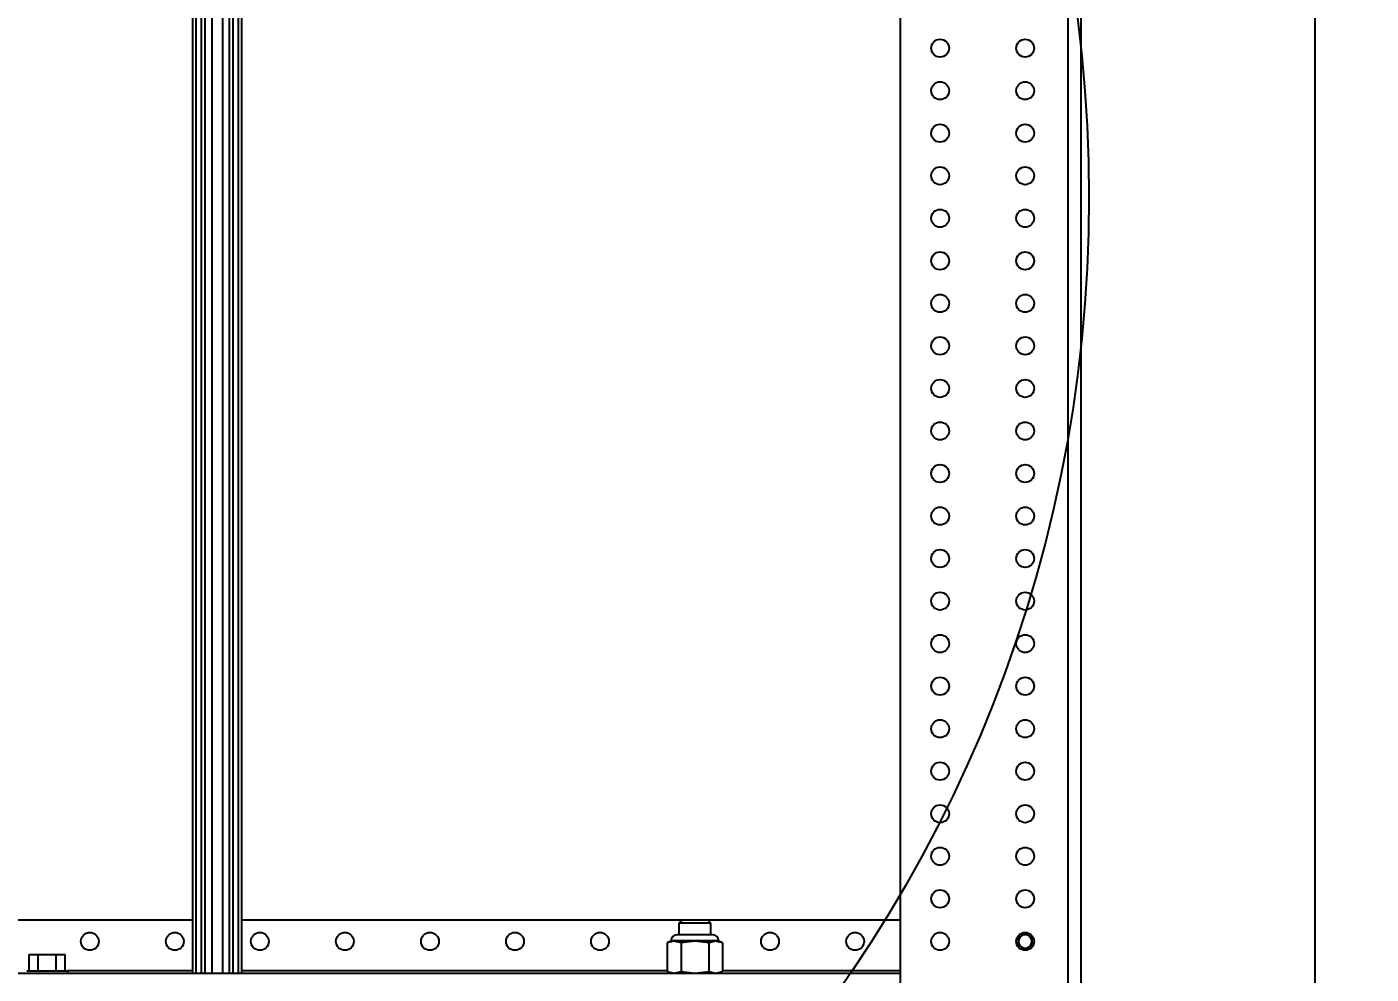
# Model space of a CAD drawing. Header units: inches. Extents: x 0 to 11, y 0 to 8.4.
# Drawn here: x 4.45 to 5.767, y 4.96 to 5.888 of the extents above; entities that cross this region are included whole.
import ezdxf

# ---------------------------------------------------------------- set-up
doc = ezdxf.new("R2010")
doc.units = ezdxf.units.IN
doc.header["$MEASUREMENT"] = 0
doc.header["$PDSIZE"] = -1
doc.layers.add('OBJ', color=50, linetype='Continuous')
doc.dimstyles.get("Standard").update_dxf_attribs({"dimtxt": 0.18, "dimasz": 0.18, "dimexe": 0.18, "dimexo": 0.0625, "dimgap": 0.09, "dimtad": 0, "dimtih": 1, "dimtoh": 1, "dimdec": 4, "dimzin": 0, "dimdsep": 46, "dimtxsty": 'Standard', "dimcen": 0.09, "dimadec": 0, "dimazin": 0, "dimtfac": 1, "dimtdec": 4, "dimtofl": 0, "dimtmove": 0, "dimatfit": 3, "dimfxl": 1, "dimtolj": 1, "dimtzin": 0, "dimarcsym": 0})

# ---------------------------------------------------------------- blocks, each defined once
blk = doc.blocks.new('*D8')
at = {"layer": 'Defpoints', "color": 0, "transparency": 16777216}
for p in [(5.7116, 7.0751), (5.7116, 4.3668), (9.6024, 4.3668)]:
    blk.add_point(p, dxfattribs=at)
at = {"layer": 'OBJ', "color": 0, "lineweight": -2, "transparency": 16777216}
for p, q in [((5.7616, 7.0751), (9.7274, 7.0751)), ((9.6024, 6.9451), (9.6024, 5.8435)), ((9.6024, 4.4968), (9.6024, 5.5985)), ((5.7616, 4.3668), (9.7274, 4.3668))]:
    blk.add_line(p, q, dxfattribs=at)
at = {"layer": 'OBJ', "color": 0, "transparency": 16777216}
for points in [[(9.5807, 6.9451), (9.6241, 6.9451), (9.6024, 7.0751)], [(9.5807, 4.4968), (9.6241, 4.4968), (9.6024, 4.3668)]]:
    blk.add_solid(points, dxfattribs=at)
at = {"layer": 'OBJ', "color": 0, "transparency": 16777216, "insert": (9.6024, 5.721), "char_height": 0.125, "attachment_point": 5}
blk.add_mtext('\\A1;32.500000', dxfattribs=at)

msp = doc.modelspace()

# ---------------------------------------------------------------- linework, layer by layer
at = {"color": 7, "linetype": 'Continuous', "lineweight": 25}
for p, q in [((5.30534644, 6.84597753), (5.30534644, 4.59597753)), ((5.46951311, 6.84597753), (5.46951311, 4.59597753)), ((5.48242978, 6.84597753), (5.48242978, 4.59597753)), ((4.61212351, 4.96056086), (4.61212351, 6.48139419)), ((4.61553341, 4.96056086), (4.61553341, 6.48139419)), ((4.62074175, 4.96056086), (4.62074175, 6.48139419)), ((4.62415164, 4.96056086), (4.62415164, 6.48139419)), ((4.63097144, 4.96056086), (4.63097144, 6.48139419)), ((4.64138811, 4.96056086), (4.64138811, 6.48139419)), ((4.64820791, 4.96056086), (4.64820791, 6.48139419)), ((4.6516178, 4.96056086), (4.6516178, 6.48139419)), ((4.65682614, 4.96056086), (4.65682614, 6.48139419)), ((4.66023604, 4.96056086), (4.66023604, 6.48139419)), ((4.61212351, 5.01264419), (4.39659644, 5.01264419)), ((5.09167197, 5.01264419), (4.66023604, 5.01264419)), ((5.09167197, 5.01264419), (5.08856781, 5.00954003)), ((5.08856781, 5.00954003), (5.08856781, 4.99832128)), ((5.10419281, 5.00954003), (5.08856781, 5.00954003)), ((5.10419281, 5.01264419), (5.09167197, 5.01264419)), ((5.11671364, 5.01264419), (5.10419281, 5.01264419)), ((5.11981781, 5.00954003), (5.10419281, 5.00954003)), ((5.11981781, 5.00954003), (5.11671364, 5.01264419)), ((5.30534644, 5.01264419), (5.11671364, 5.01264419)), ((5.11981781, 4.99832128), (5.11981781, 5.00954003)), ((5.1213369, 4.99832128), (5.08704871, 4.99832128)), ((5.42784644, 4.99933085), (5.42133394, 4.99557086)), ((5.42133394, 4.98805087), (5.42133394, 4.99557086)), ((5.43435894, 4.99557086), (5.42784644, 4.99933085)), ((5.43435894, 4.99557086), (5.43435894, 4.98805087)), ((5.08075531, 4.99202788), (5.07711962, 4.99033252)), ((5.08389534, 4.99202788), (5.07712951, 4.99033714)), ((5.07712951, 4.99033714), (5.07712951, 4.9622516)), ((5.08389534, 4.99202788), (5.08075531, 4.99202788)), ((5.12687467, 4.99227788), (5.08151095, 4.99227788)), ((5.10419281, 4.99202788), (5.08389534, 4.99202788)), ((5.09066116, 4.99033714), (5.08389534, 4.99202788)), ((5.10419281, 4.99202788), (5.09066116, 4.99033714)), ((5.09066116, 4.99033714), (5.09066116, 4.9622516)), ((5.11772445, 4.99033714), (5.10419281, 4.99202788)), ((5.12449028, 4.99202788), (5.10419281, 4.99202788)), ((5.12449028, 4.99202788), (5.11772445, 4.99033714)), ((5.11772445, 4.99033714), (5.11772445, 4.9622516)), ((5.12763031, 4.99202788), (5.12449028, 4.99202788)), ((5.1312561, 4.99033714), (5.12449028, 4.99202788)), ((5.131266, 4.99033252), (5.12763031, 4.99202788)), ((5.1312561, 4.99033714), (5.1312561, 4.9622516)), ((5.42784644, 4.98429087), (5.42133394, 4.98805087)), ((5.42784644, 4.98429087), (5.43435894, 4.98805087)), ((4.45185581, 4.96306086), (4.45185581, 4.97889419)), ((4.45185581, 4.97889419), (4.46068446, 4.97889419)), ((4.46068446, 4.96306086), (4.46068446, 4.97889419)), ((4.46068446, 4.97889419), (4.47834176, 4.97889419)), ((4.47834176, 4.96306086), (4.47834176, 4.97889419)), ((4.47834176, 4.97889419), (4.4871704, 4.97889419)), ((4.4871704, 4.96306086), (4.4871704, 4.97889419)), ((4.30284644, 4.96056086), (5.30534644, 4.96056086)), ((4.44951311, 4.96306086), (4.48951311, 4.96306086)), ((4.48951311, 4.96056086), (4.48951311, 4.96306086)), ((4.61212351, 4.96306086), (4.48951311, 4.96306086)), ((5.07712951, 4.96306086), (4.66023604, 4.96306086)), ((5.07712004, 4.96225601), (5.08075531, 4.96056086)), ((5.07712951, 4.9622516), (5.08389534, 4.96056086)), ((5.08389534, 4.96056086), (5.09066116, 4.9622516)), ((5.09066116, 4.9622516), (5.10419281, 4.96056086)), ((5.10419281, 4.96056086), (5.11772445, 4.9622516)), ((5.11772445, 4.9622516), (5.12449028, 4.96056086)), ((5.12449028, 4.96056086), (5.1312561, 4.9622516)), ((5.12763031, 4.96056086), (5.13126557, 4.96225601)), ((5.30534644, 4.96306086), (5.1312561, 4.96306086))]:
    msp.add_line(p, q, dxfattribs=at)
for centre in [(5.34451311, 5.86681086), (5.42784644, 5.86681086), (5.34451311, 5.82514419), (5.42784644, 5.82514419), (5.34451311, 5.78347753), (5.42784644, 5.78347753), (5.34451311, 5.74181086), (5.42784644, 5.74181086), (5.34451311, 5.70014419), (5.42784644, 5.70014419), (5.34451311, 5.65847753), (5.42784644, 5.65847753), (5.34451311, 5.61681086), (5.42784644, 5.61681086), (5.34451311, 5.57514419), (5.42784644, 5.57514419), (5.34451311, 5.53347753), (5.42784644, 5.53347753), (5.34451311, 5.49181086), (5.42784644, 5.49181086), (5.34451311, 5.45014419), (5.42784644, 5.45014419), (5.34451311, 5.40847753), (5.42784644, 5.40847753), (5.34451311, 5.36681086), (5.42784644, 5.36681086), (5.34451311, 5.32514419), (5.42784644, 5.32514419), (5.34451311, 5.28347753), (5.42784644, 5.28347753), (5.34451311, 5.24181086), (5.42784644, 5.24181086), (5.34451311, 5.20014419), (5.42784644, 5.20014419), (5.34451311, 5.15847753), (5.42784644, 5.15847753), (5.34451311, 5.11681086), (5.42784644, 5.11681086), (5.34451311, 5.07514419), (5.42784644, 5.07514419), (5.34451311, 5.03347753), (5.42784644, 5.03347753), (4.51117978, 4.99181086), (4.59451311, 4.99181086), (4.67784644, 4.99181086), (4.76117978, 4.99181086), (4.84451311, 4.99181086), (4.92784644, 4.99181086), (5.01117978, 4.99181086), (5.17784644, 4.99181086), (5.26117978, 4.99181086), (5.34451311, 4.99181086), (5.42784644, 4.99181086)]:
    msp.add_circle(centre, 0.00875, dxfattribs=at)
for centre, radius, start, end in [((5.08704871, 4.99202788), 0.0062934, 90, 180), ((5.1213369, 4.99202788), 0.0062934, 0, 90), ((5.42784644, 4.99181086), 0.0065125, 120, 180), ((5.42784644, 4.99181086), 0.0065125, 60, 120), ((5.42784644, 4.99181086), 0.0065125, 0, 60), ((5.42784644, 4.99181086), 0.0065125, 180, 240), ((5.42784644, 4.99181086), 0.0065125, 240, 300), ((5.42784644, 4.99181086), 0.0065125, 300, 0)]:
    msp.add_arc(centre, radius, start, end, dxfattribs=at)
at = {"layer": 'OBJ'}
msp.add_line((5.71159644, 7.07514419), (5.71159644, 4.36681086), dxfattribs=at)
msp.add_circle((4.13617956, 5.72097753), 1.35416667, dxfattribs=at)

# ---------------------------------------------------------------- dimensions: what is measured, and where the dimension line sits
dim = msp.add_linear_dim(base=(9.60239532, 4.36681086), p1=(5.71159644, 7.07514419), p2=(5.71159644, 4.36681086), angle=90, dimstyle='Standard', override={"dimtxt": 0.125, "dimasz": 0.13, "dimexe": 0.125, "dimexo": 0.05, "dimgap": 0.06, "dimdec": 6, "dimlfac": 12, "dimzin": 1, "dimadec": 2, "dimtdec": 2, "dimtzin": 1}, dxfattribs=at)
dim.commit()
dim.dimension.update_dxf_attribs({"geometry": '*D8', "text_midpoint": (9.60239532, 5.72097753)})

doc.saveas('drawing.dxf')
